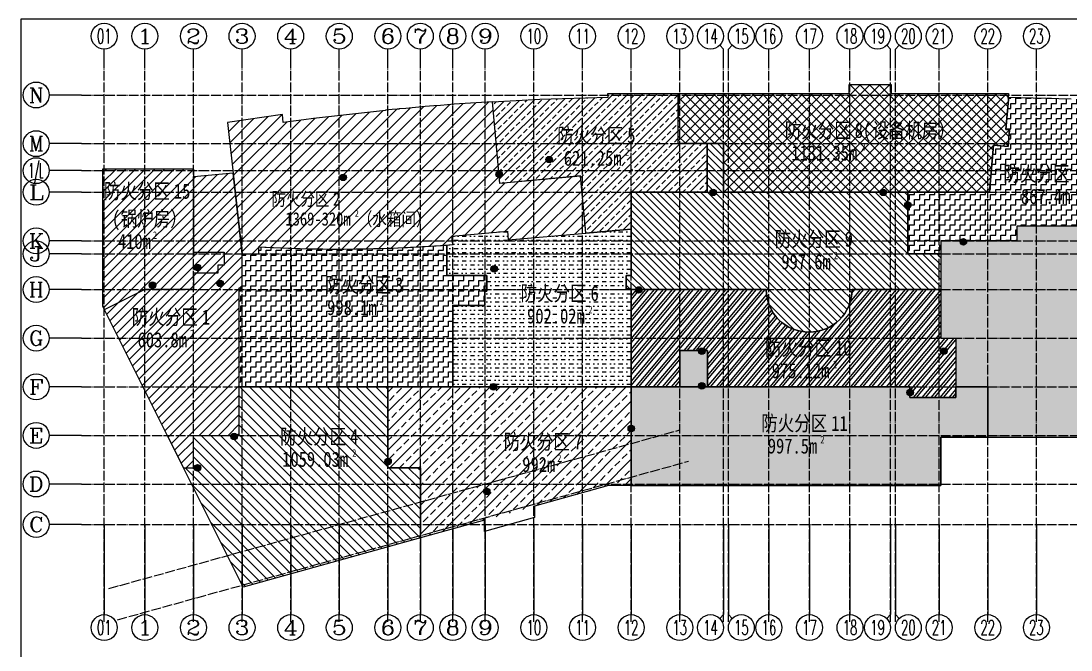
# Model space of a CAD drawing. Extents: x 246015 to 608740, y -108003 to 88400.
# Drawn here: x 458052 to 522819, y -76719 to -37910 of the extents above; entities that cross this region are included whole.
import ezdxf
from ezdxf.enums import TextEntityAlignment as Align

# ---------------------------------------------------------------- set-up
doc = ezdxf.new("R2010")
doc.units = 0
doc.header["$LTSCALE"] = 3000
doc.header["$MEASUREMENT"] = 0
doc.linetypes.add('DOTE', pattern=[2.42, 2, -0.2, 0.02, -0.2])
doc.layers.get('0').update_dxf_attribs({"linetype": 'CONTINUOUS'})
for name, color, linetype in [('AXIS', 3, 'CONTINUOUS'), ('AXIS_TEXT', 7, 'CONTINUOUS'), ('dote', 1, 'DOTE'), ('PUB_HATCH', 8, 'CONTINUOUS'), ('WALL', 9, 'CONTINUOUS'), ('出口位置', 31, 'CONTINUOUS'), ('防火分区', 31, 'CONTINUOUS')]:
    doc.layers.add(name, color=color, linetype=linetype)
doc.layers.add('红线', color=7, linetype='CONTINUOUS', true_color=0xe0150b)
doc.styles.add('-黑体', font='simhei.ttf', dxfattribs={"width": 0.8})
doc.styles.add('_TCH_AXIS', font='COMPLEX', dxfattribs={"bigfont": 'GBCBIG'})
doc.styles.add('COMPLEX', font='COMPLEX')
pattern_1 = [(0, (-299853.9, 36960.7), (937.5, 937.5), [937.5, -937.5]), (90, (-298916.4, 36960.7), (-937.5, 937.5), [937.5, -937.5])]

# ---------------------------------------------------------------- blocks, each defined once
blk = doc.blocks.new('_AXISO')
blk.add_circle((0, 0), 0.5)
at = {"layer": 'AXIS_TEXT', "style": 'COMPLEX', "width": 1.041667}
blk.add_attdef('A', text='', height=0.56, dxfattribs=at).set_placement((-0.25, -0.28), (0.25, -0.28), align=Align.FIT)
blk = doc.blocks.new('fanghuofenqu')
at = {"layer": '出口位置'}
h = blk.add_hatch(color=256, dxfattribs=at)
edge = h.paths.add_edge_path()
edge.add_ellipse((82343, 67537), major_axis=(-600, 0), ratio=1, start_angle=0, end_angle=360)
h = blk.add_hatch(color=256, dxfattribs=at)
edge = h.paths.add_edge_path()
edge.add_ellipse((44207, 64257), major_axis=(600, 0), ratio=1, start_angle=0, end_angle=360)
h = blk.add_hatch(color=256, dxfattribs=at)
edge = h.paths.add_edge_path()
edge.add_ellipse((73068, 64824), major_axis=(600, 1), ratio=1, start_angle=0, end_angle=360)
h = blk.add_hatch(color=256, dxfattribs=at)
edge = h.paths.add_edge_path()
edge.add_ellipse((112677, 61482), major_axis=(600, 1), ratio=1, start_angle=0, end_angle=360)
h = blk.add_hatch(color=256, dxfattribs=at)
edge = h.paths.add_edge_path()
edge.add_ellipse((144152, 61482), major_axis=(600, 0), ratio=1, start_angle=0, end_angle=360)
h = blk.add_hatch(color=256, dxfattribs=at)
edge = h.paths.add_edge_path()
edge.add_ellipse((148727, 59132), major_axis=(-600, 0), ratio=1, start_angle=0, end_angle=360)
h = blk.add_hatch(color=256, dxfattribs=at)
edge = h.paths.add_edge_path()
edge.add_ellipse((158982, 52311), major_axis=(600, 0), ratio=1, start_angle=0, end_angle=360)
h = blk.add_hatch(color=256, dxfattribs=at)
edge = h.paths.add_edge_path()
edge.add_ellipse((17282, 47556), major_axis=(-600, 0), ratio=1, start_angle=0, end_angle=360)
h = blk.add_hatch(color=256, dxfattribs=at)
edge = h.paths.add_edge_path()
edge.add_ellipse((72148, 47323), major_axis=(600, 0), ratio=1, start_angle=0, end_angle=360)
h = blk.add_hatch(color=256, dxfattribs=at)
edge = h.paths.add_edge_path()
edge.add_ellipse((8940, 44297), major_axis=(-600, 0), ratio=1, start_angle=0, end_angle=360)
h = blk.add_hatch(color=256, dxfattribs=at)
edge = h.paths.add_edge_path()
edge.add_ellipse((21466, 44637), major_axis=(-600, 0), ratio=1, start_angle=0, end_angle=360)
h = blk.add_hatch(color=256, dxfattribs=at)
edge = h.paths.add_edge_path()
edge.add_ellipse((98950, 43419), major_axis=(600, 0), ratio=1, start_angle=0, end_angle=360)
h = blk.add_hatch(color=256, dxfattribs=at)
edge = h.paths.add_edge_path()
edge.add_ellipse((110577, 32083), major_axis=(-600, 0), ratio=1, start_angle=0, end_angle=360)
h = blk.add_hatch(color=256, dxfattribs=at)
edge = h.paths.add_edge_path()
edge.add_ellipse((155377, 32083), major_axis=(-600, 0), ratio=1, start_angle=0, end_angle=360)
h = blk.add_hatch(color=256, dxfattribs=at)
edge = h.paths.add_edge_path()
edge.add_ellipse((72028, 25483), major_axis=(-600, 0), ratio=1, start_angle=0, end_angle=360)
h = blk.add_hatch(color=256, dxfattribs=at)
edge = h.paths.add_edge_path()
edge.add_ellipse((110577, 25683), major_axis=(600, 1), ratio=1, start_angle=0, end_angle=360)
h = blk.add_hatch(color=256, dxfattribs=at)
edge = h.paths.add_edge_path()
edge.add_ellipse((149127, 24433), major_axis=(-600, 0), ratio=1, start_angle=0, end_angle=360)
h = blk.add_hatch(color=256, dxfattribs=at)
edge = h.paths.add_edge_path()
edge.add_ellipse((97527, 17783), major_axis=(600, 1), ratio=1, start_angle=0, end_angle=360)
h = blk.add_hatch(color=256, dxfattribs=at)
edge = h.paths.add_edge_path()
edge.add_ellipse((24028, 16283), major_axis=(-600, 0), ratio=1, start_angle=0, end_angle=360)
h = blk.add_hatch(color=256, dxfattribs=at)
edge = h.paths.add_edge_path()
edge.add_ellipse((52528, 11683), major_axis=(600, 0), ratio=1, start_angle=0, end_angle=360)
h = blk.add_hatch(color=256, dxfattribs=at)
edge = h.paths.add_edge_path()
edge.add_ellipse((17278, 10483), major_axis=(600, 0), ratio=1, start_angle=0, end_angle=360)
h = blk.add_hatch(color=256, dxfattribs=at)
edge = h.paths.add_edge_path()
edge.add_ellipse((70778, 6133), major_axis=(-600, 0), ratio=1, start_angle=0, end_angle=360)
at = {"layer": '防火分区'}
h = blk.add_hatch(dxfattribs=at)
h.set_pattern_fill('ANSI33', color=40, scale=600, style=0)
h.set_pattern_definition([(45, (-299853.9, 36960.7), (-1347.038, 1347.038), []), (45, (-298506.8, 36960.7), (-1347.038, 1347.038), [952.5, -476.25])])
h.paths.add_polyline_path([(73188, 63148), (71866, 78262), (80595, 78704), (93275, 79091), (93213, 79799), (106200, 79799), (106150, 70499), (111600, 70499), (111600, 61499), (97500, 61499), (97500, 54684), (89146, 53949), (89019, 55448), (88156, 64457)])
h = blk.add_hatch(dxfattribs=at)
h.set_pattern_fill('ANSI37', color=85, scale=800, style=0)
h.set_pattern_definition([(45, (-299853.9, 36960.7), (-898.0256, 898.0256), []), (135, (-299853.9, 36960.7), (-898.0256, -898.0256), [])])
h.paths.add_polyline_path([(114600, 70499), (106200, 70499), (106200, 79799), (137850, 79799), (137850, 81449), (145650, 81449), (145650, 79799), (167335, 79799), (167276, 79095), (167339, 78694), (166851, 73113), (167548, 73052), (167278, 69963), (164588, 70199), (163827, 61499), (114599, 61499), (114600, 70499)])
h = blk.add_hatch(dxfattribs=at)
h.set_pattern_fill('ANSI31', color=111, scale=1000, style=0)
h.set_pattern_definition([(45, (-299853.9, 36960.7), (-1122.532, 1122.532), [])])
edge = h.paths.add_edge_path()
edge.add_line((33094, 74393), (32962, 75916))
edge.add_line((32962, 75916), (22799, 74412))
edge.add_line((22799, 74412), (25500, 50099))
edge.add_line((25500, 50099), (28600, 50099))
edge.add_line((28600, 50099), (28600, 51391))
edge.add_arc((43399, 325127), 274136, 266.90549, 274.4133)
edge.add_line((64494, 51804), (64354, 53398))
edge.add_line((64354, 53398), (74625, 54289))
edge.add_line((74625, 54289), (74755, 52695))
edge.add_line((74755, 52695), (89146, 53949))
edge.add_line((89146, 53949), (88156, 64564))
edge.add_line((88156, 64564), (73188, 63148))
edge.add_line((73188, 63148), (71866, 78262))
edge.add_line((71866, 78262), (64766, 77776))
edge.add_line((64766, 77776), (63534, 77689))
edge.add_line((63534, 77689), (62240, 77576))
edge.add_line((62240, 77576), (62240, 77582))
edge.add_line((62240, 77582), (60981, 77480))
edge.add_line((60981, 77480), (60981, 77473))
edge.add_line((60981, 77473), (59379, 77347))
edge.add_line((59379, 77347), (55824, 77024))
edge.add_line((55824, 77024), (55824, 77034))
edge.add_line((55824, 77034), (54566, 76915))
edge.add_line((54566, 76915), (54566, 76909))
edge.add_line((54566, 76909), (54510, 76904))
edge.add_line((54510, 76904), (54222, 76879))
edge.add_line((54222, 76879), (53273, 76796))
edge.add_line((53273, 76796), (52045, 76667))
edge.add_line((52045, 76667), (52045, 76661))
edge.add_line((52045, 76661), (38708, 75143))
edge.add_line((38708, 75143), (36919, 74903))
edge.add_line((36919, 74903), (33094, 74393))
h = blk.add_hatch(dxfattribs=at)
h.set_pattern_fill('纤维材料', color=2, scale=500, style=0)
h.set_pattern_definition(pattern_1)
h.paths.add_polyline_path([(148700, 61499), (163827, 61499), (164588, 70199), (167279, 69964), (167548, 73052), (166851, 73113), (167339, 78694), (167276, 79095), (174273, 78931), (176667, 78852), (178930, 78767), (181500, 78658), (183298, 78574), (184731, 78502), (187679, 78342), (189247, 78250), (190500, 78172), (192493, 78043), (195246, 77851), (196220, 77790), (194249, 55199), (168900, 55199), (168900, 52499), (154800, 52499), (154800, 50099), (148700, 50099)])
h = blk.add_hatch(dxfattribs=at)
h.set_pattern_fill('ANSI31', color=140, scale=600, angle=90, style=0)
h.set_pattern_definition([(135, (-390008.95, 211565.15), (-673.5192, -673.5192), [])])
edge = h.paths.add_edge_path()
edge.add_line((114599, 61499), (148700, 61499))
edge.add_line((148700, 61499), (148700, 51499))
edge.add_line((148700, 51499), (148700, 50096))
edge.add_line((148700, 50096), (148700, 50099))
edge.add_line((148700, 50099), (154800, 50099))
edge.add_line((154800, 50099), (154800, 43499))
edge.add_line((154800, 43499), (138398, 43499))
edge.add_arc((130449, 43548), 7949, 180.35373, 359.64627, ccw=False)
edge.add_line((122500, 43499), (97500, 43499))
edge.add_line((97500, 43499), (97500, 43600))
edge.add_line((97500, 43600), (96600, 43600))
edge.add_line((96600, 43600), (96600, 46099))
edge.add_line((96600, 46099), (97500, 46099))
edge.add_line((97500, 46099), (97500, 61499))
edge.add_line((97500, 61499), (97724, 61499))
edge.add_line((97724, 61499), (111600, 61499))
edge.add_line((111600, 61499), (111600, 70499))
edge.add_line((111600, 70499), (114600, 70499))
edge.add_line((114600, 70499), (114599, 61499))
h = blk.add_hatch(dxfattribs=at)
h.set_pattern_fill('ANSI31', color=220, scale=800, style=0)
h.set_pattern_definition([(45, (-299853.9, 36960.7), (-898.0256, 898.0256), [])])
h.paths.add_polyline_path([(16500, 16499), (22600, 16499), (25000, 16499), (25000, 25499), (25000, 43799), (25500, 43799), (25500, 46399), (25500, 50099), (23847, 65004), (16600, 64370), (16600, 65799), (-300, 65799), (-300, 40429), (11665, 16499), (14665, 10499), (16500, 10499)])
h = blk.add_hatch(dxfattribs=at)
h.set_pattern_fill('CROSS', color=213, scale=500, style=0)
h.set_pattern_definition([(0, (-299853.9, 36960.7), (793.75, 793.75), [396.875, -1190.625]), (90, (-299655.4, 36762.3), (-793.75, 793.75), [396.875, -1190.625])])
h.paths.add_polyline_path([(154800, 34499), (157600, 34499), (157600, 25499), (163500, 25499), (163500, 18872), (163500, 16199), (253800, 16199), (253800, 50399), (237944, 50399), (238797, 60143), (237001, 60300), (237165, 61741), (230104, 62359), (229628, 55199), (168900, 55199), (168900, 52499), (154800, 52499)])
h = blk.add_hatch(dxfattribs=at)
h.set_pattern_fill('MUDST', color=77, scale=400, style=0)
h.set_pattern_definition([(0, (-299853.9, 36960.7), (1524, 762), [762, -762, 0, -762, 0, -762])])
edge = h.paths.add_edge_path()
edge.add_line((97500, 46099), (96600, 46099))
edge.add_line((96600, 46099), (96600, 43600))
edge.add_line((96600, 43600), (97500, 43600))
edge.add_line((97500, 43600), (97500, 25499))
edge.add_line((97500, 25499), (64500, 25499))
edge.add_line((64500, 25499), (64496, 40549))
edge.add_line((64496, 40549), (70400, 40549))
edge.add_line((70400, 40549), (70400, 43199))
edge.add_line((70400, 43199), (70800, 43199))
edge.add_line((70800, 43199), (70800, 46099))
edge.add_line((70800, 46099), (63400, 46099))
edge.add_line((63400, 46099), (63419, 51728))
edge.add_line((63419, 51728), (64500, 51804))
edge.add_line((64500, 51804), (64354, 53398))
edge.add_line((64354, 53398), (74616, 54288))
edge.add_line((74616, 54288), (74755, 52692))
edge.add_line((74755, 52692), (89150, 53954))
edge.add_line((89150, 53954), (97500, 54684))
edge.add_line((97500, 54684), (97500, 46099))
h = blk.add_hatch(dxfattribs=at)
h.set_pattern_fill('纤维材料', color=191, scale=500, style=0)
h.set_pattern_definition(pattern_1)
h.paths.add_polyline_path([(63400, 51722), (63400, 46099), (70800, 46099), (70800, 45599), (70800, 43199), (70400, 43199), (70400, 40549), (64496, 40549), (64500, 25499), (25000, 25499), (25000, 43799), (25500, 43799), (25500, 50099), (28600, 50099), (28600, 51390), (34096, 51148), (34492, 51135), (38110, 51041), (40482, 51006), (43400, 50991), (43600, 50991), (47128, 51016), (52508, 51144), (56147, 51290), (58400, 51405)])
h = blk.add_hatch(dxfattribs=at)
h.set_pattern_fill('STEEL', color=50, scale=800, style=0)
h.set_pattern_definition([(50.00033, (-390009, 211565.1), (-972.881, 816.3347), []), (50.00033, (-390064.3, 212197.7), (-972.881, 816.3347), [])])
edge = h.paths.add_edge_path()
edge.add_line((106500, 25499), (97500, 25499))
edge.add_line((97500, 25499), (97500, 43499))
edge.add_line((97500, 43499), (122500, 43499))
edge.add_arc((130449, 43548), 7949, 180.35305, 359.64695)
edge.add_line((138398, 43499), (154800, 43500))
edge.add_line((154800, 43500), (154800, 34499))
edge.add_line((154800, 34499), (157600, 34499))
edge.add_line((157600, 34499), (157600, 23499))
edge.add_line((157600, 23499), (149100, 23499))
edge.add_line((149100, 23499), (149100, 25499))
edge.add_line((149100, 25499), (111650, 25499))
edge.add_line((111650, 25499), (111650, 32199))
edge.add_line((111650, 32199), (106500, 32199))
edge.add_line((106500, 32199), (106500, 25499))
h = blk.add_hatch(dxfattribs=at)
h.set_pattern_fill('橡胶', color=122, scale=200, style=0)
h.set_pattern_definition([(50.00033, (-389852.2, 211722.84), (-541.6778, 454.5164), []), (140.00033, (-388743.3, 211819.9), (-454.5164, -541.6778), [160, -547.1068])])
h.paths.add_polyline_path([(106500, 32199), (106499, 25499), (97500, 25499), (97500, 7199), (154800, 7199), (154800, 16199), (163500, 16199), (163500, 25499), (157600, 25499), (157600, 23499), (149100, 23499), (149100, 25499), (111650, 25499), (111650, 32199), (106500, 32199), (106500, 25499)])
h = blk.add_hatch(dxfattribs=at)
h.set_pattern_fill('ANSI31', color=84, scale=800, angle=90, style=0)
h.set_pattern_definition([(135, (-299853.9, 36960.7), (-898.0256, -898.0256), [])])
h.paths.add_polyline_path([(14665, 10499), (16500, 10499), (16500, 16499), (25000, 16499), (25000, 25499), (52500, 25499), (52500, 10499), (58500, 10499), (58500, -2476), (25707, -11585)])
h = blk.add_hatch(dxfattribs=at)
h.set_pattern_fill('ANSI33', color=32, scale=800, style=0)
h.set_pattern_definition([(45, (-299853.9, 36960.7), (-1796.051, 1796.051), []), (45, (-298057.8, 36960.7), (-1796.051, 1796.051), [1270, -635])])
edge = h.paths.add_edge_path()
edge.add_line((79500, 3357), (58500, -2476))
edge.add_line((58500, -2476), (58500, 10499))
edge.add_line((58500, 10499), (52500, 10499))
edge.add_line((52500, 10499), (52500, 25499))
edge.add_line((52500, 25499), (97500, 25499))
edge.add_line((97500, 25499), (97600, 16599))
edge.add_line((97600, 16599), (97600, 7199))
edge.add_line((97600, 7199), (93332, 7199))
edge.add_line((93332, 7199), (79650, 3399))
at = {"layer": 'AXIS'}
for p, q in [((0, 84999), (0, 87999)), ((7500, 84999), (7500, 87999)), ((16500, 84999), (16500, 87999)), ((25500, 84999), (25500, 87999)), ((34500, 84999), (34500, 87999)), ((43500, 84999), (43500, 87999)), ((52500, 84999), (52500, 87999)), ((58500, 84999), (58500, 87999)), ((64500, 84999), (64500, 87999)), ((70500, 84999), (70500, 87999)), ((79500, 84999), (79500, 87999)), ((88500, 84999), (88500, 87999)), ((97500, 84999), (97500, 87999)), ((106500, 84999), (106500, 87999)), ((113897, 88702), (114600, 87999)), ((114600, 84999), (114600, 87999)), ((116203, 88702), (115500, 87999)), ((115500, 84999), (115500, 87999)), ((123000, 84999), (123000, 87999)), ((130500, 84999), (130500, 87999)), ((138000, 84999), (138000, 87999)), ((144797, 88702), (145500, 87999)), ((145500, 84999), (145500, 87999)), ((147103, 88702), (146400, 87999)), ((146400, 84999), (146400, 87999)), ((154500, 84999), (154500, 87999)), ((163500, 84999), (163500, 87999)), ((172500, 84999), (172500, 87999)), ((-4186, 79499), (-10186, 79499)), ((-4186, 70499), (-10186, 70499)), ((-4186, 65499), (-10186, 65499)), ((-4186, 61499), (-10186, 61499)), ((-4186, 52499), (-10186, 52499)), ((-4186, 50099), (-10186, 50099)), ((-4186, 43499), (-10186, 43499)), ((-4186, 34499), (-10186, 34499)), ((-4186, 25499), (-10186, 25499)), ((-4186, 16499), (-10186, 16499)), ((-4186, 7499), (-10186, 7499)), ((0, 0), (0, -16685)), ((7500, 0), (7500, -16685)), ((16500, 0), (16500, -16685)), ((25500, 0), (25500, -16685)), ((34500, 0), (34500, -16685)), ((43500, 0), (43500, -16685)), ((52500, 0), (52500, -16685)), ((58500, 0), (58500, -16685)), ((64500, 0), (64500, -16685)), ((70500, 0), (70500, -16685)), ((79500, 0), (79500, -16685)), ((88500, 0), (88500, -16685)), ((97500, 0), (97500, -16685)), ((106500, 0), (106500, -16685)), ((114600, 0), (114600, -16685)), ((115500, 0), (115500, -16685)), ((123000, 0), (123000, -16685)), ((130500, 0), (130500, -16685)), ((138000, 0), (138000, -16685)), ((145500, 0), (145500, -16685)), ((146400, 0), (146400, -16685)), ((154500, 0), (154500, -16685)), ((163500, 0), (163500, -16685)), ((172500, 0), (172500, -16685)), ((-4186, -1), (-10186, -1)), ((113897, -17388), (114600, -16685)), ((116203, -17388), (115500, -16685)), ((144797, -17388), (145500, -16685)), ((147103, -17388), (146400, -16685))]:
    blk.add_line(p, q, dxfattribs=at)
at = {"layer": 'dote', "ltscale": 0.3}
for p, q in [((0, -17985, 0), (0, 84999, 0)), ((7500, -17985, 0), (7500, 84999, 0)), ((16500, -17985, 0), (16500, 84999, 0)), ((25500, -17985, 0), (25500, 84999, 0)), ((34500, -17985, 0), (34500, 84999, 0)), ((43500, -17985, 0), (43500, 84999, 0)), ((52499, -17985, 0), (52499, 84999, 0)), ((58499, -17985, 0), (58499, 84999, 0)), ((64499, -17985, 0), (64499, 84999, 0)), ((70499, -17985, 0), (70499, 84999, 0)), ((79499, -17985, 0), (79499, 84999, 0)), ((88499, -17985, 0), (88499, 84999, 0)), ((97499, -17985, 0), (97499, 84999, 0)), ((106499, -17985, 0), (106499, 84999, 0)), ((114599, -17985, 0), (114599, 84999, 0)), ((115499, -17985, 0), (115499, 84999, 0)), ((122999, -17985, 0), (122999, 84999, 0)), ((130499, -17985, 0), (130499, 84999, 0)), ((137999, -17985, 0), (137999, 84999, 0)), ((145499, -17985, 0), (145499, 84999, 0)), ((146399, -17985, 0), (146399, 84999, 0)), ((154498, -17985, 0), (154498, 84999, 0)), ((163498, -17985, 0), (163498, 84999, 0)), ((172498, -17985, 0), (172498, 84999, 0)), ((-4186, 79499, 0), (254497, 79499, 0)), ((-4186, 70499, 0), (254497, 70499, 0)), ((-4186, 65499, 0), (254497, 65499, 0)), ((-4186, 61499, 0), (254497, 61499, 0)), ((-4186, 52499, 0), (254497, 52499, 0)), ((-4186, 50099, 0), (254497, 50099, 0)), ((-4186, 43500, 0), (254497, 43500, 0)), ((-4186, 34500, 0), (254497, 34500, 0)), ((-4186, 25500, 0), (254497, 25500, 0)), ((835, -11851, 0), (106499, 17500, 0)), ((-4186, 16500, 0), (254497, 16500, 0)), ((2441, -17632, 0), (108105, 11719, 0)), ((-4186, 7500, 0), (254497, 7500, 0)), ((-4186, 0, 0), (254497, 0, 0))]:
    blk.add_line(p, q, dxfattribs=at)
at = {"layer": 'PUB_HATCH', "elevation": 0}
blk.add_lwpolyline([(111600, 61499), (111600, 70499), (114600, 70499), (114599, 61499)], dxfattribs=at)
at = {"layer": 'WALL', "elevation": 0}
blk.add_lwpolyline([(16500, 65799), (16500, 50399), (22200, 50399), (22200, 47999), (21000, 47999), (21000, 46499), (16500, 46499), (16500, 43499), (7500, 43499), (0, 39749)], dxfattribs=at)
blk.add_lwpolyline([(106500, 25499), (97500, 25499), (97500, 43499), (122500, 43499, 0.993857), (138398, 43499), (154800, 43500), (154800, 34499), (157600, 34499), (157600, 23499), (149100, 23499), (149100, 25499), (111650, 25499), (111650, 32199), (106500, 32199), (106500, 25499)], format="xyb", dxfattribs=at)
blk.add_lwpolyline([(106500, 32199), (106499, 25499), (97500, 25499), (97500, 7199), (154800, 7199), (154800, 16199), (163500, 16199), (163500, 25499), (157600, 25499), (157600, 23499), (149100, 23499), (149100, 25499), (111650, 25499), (111650, 32199), (106500, 32199), (106500, 25499)], close=True, dxfattribs=at)
at = {"layer": '出口位置'}
for centre, major_axis, start_param, end_param in [((82343, 67537, 0), (-600, 0), 3.1420511, 9.4252364), ((44207, 64257, 0), (600, 0), -0.0002152, 6.2829701), ((73068, 64824, 0), (600, 1), -0.0019679, 6.2812174), ((112677, 61482, 0), (600, 1), -0.0019679, 6.2812174), ((144152, 61482, 0), (600, 0), -0.0002152, 6.2829701), ((148727, 59132, 0), (-600, 0), 3.1420511, 9.4252364), ((158982, 52311, 0), (600, 0), -0.0002152, 6.2829701), ((17282, 47556, 0), (-600, 0), 3.1420511, 9.4252364), ((72148, 47323, 0), (600, 0), -0.0002152, 6.2829701), ((8940, 44297, 0), (-600, 0), 3.1420511, 9.4252364), ((21466, 44637, 0), (-600, 0), 3.1420511, 9.4252364), ((98950, 43419, 0), (600, 0), -0.0002152, 6.2829701), ((110577, 32083, 0), (-600, 0), 3.1420511, 9.4252364), ((155377, 32083, 0), (-600, 0), 3.1420511, 9.4252364), ((72028, 25483, 0), (-600, 0), 3.1420511, 9.4252364), ((110577, 25683, 0), (600, 1), -0.001294, 6.2818913), ((149127, 24433, 0), (-600, 0), 3.1420511, 9.4252364), ((97527, 17783, 0), (600, 1), -0.001294, 6.2818913), ((24028, 16283, 0), (-600, 0), 3.1420511, 9.4252364), ((52528, 11683, 0), (600, 0), -0.0002152, 6.2829701), ((17278, 10483, 0), (600, 0), -0.0002152, 6.2829701), ((70778, 6133, 0), (-600, 0), 3.1420511, 9.4252364)]:
    blk.add_ellipse(centre, major_axis=major_axis, ratio=1, start_param=start_param, end_param=end_param, dxfattribs=at)
at = {"layer": '防火分区', "elevation": 0}
blk.add_lwpolyline([(73188, 63148), (71866, 78262), (80595, 78704), (93275, 79091), (93213, 79799), (106200, 79799), (106150, 70499), (111600, 70499), (111600, 61499), (97500, 61499), (97500, 54684), (89146, 53949), (89019, 55448), (89019, 55448), (88156, 64457)], close=True, dxfattribs=at)
for points in [[(114600, 70499), (114600, 70499), (106200, 70499), (106200, 79799), (137850, 79799), (137850, 81449), (145650, 81449), (145650, 79799), (167335, 79799), (167276, 79095), (167339, 78694), (166851, 73113), (167548, 73052), (167278, 69963), (164588, 70199), (163827, 61499), (114599, 61499), (114600, 70499), (114600, 70499)], [(194249, 55199), (168900, 55199), (168900, 52499), (154800, 52499), (154800, 50099), (148700, 50099), (148700, 61499), (163827, 61499), (164588, 70199), (167279, 69964), (167548, 73052), (166851, 73113), (167339, 78694), (167276, 79095), (174273, 78931), (176667, 78852), (178930, 78767)], [(16500, 16499), (22600, 16499), (22600, 16499), (25000, 16499), (25000, 25499), (25000, 43799), (25500, 43799), (25500, 46399), (25500, 50099), (23847, 65004), (16600, 64370), (16600, 65799), (-300, 65799), (-300, 40429), (11665, 16499), (11665, 16499), (14665, 10499), (16500, 10499), (16500, 16499)], [(154800, 34499), (157600, 34499), (157600, 25499), (157600, 25499), (157600, 25499), (157600, 25499), (163500, 25499), (163500, 18872), (163500, 16199), (253800, 16199), (253800, 50399), (237944, 50399), (238797, 60143), (237001, 60300), (237165, 61741), (230104, 62359), (229628, 55199), (168900, 55199), (168900, 52499), (154800, 52499), (154800, 34499)], [(97500, 46099), (97500, 61499), (97725, 61499), (111600, 61499)], [(97500, 46099), (96600, 46099), (96600, 43600), (97500, 43600), (97500, 25499), (64500, 25499), (64496, 40549), (70400, 40549), (70400, 43199), (70800, 43199), (70800, 46099), (63400, 46099), (63419, 51728), (64500, 51804), (64354, 53398), (74616, 54288), (74755, 52692), (89150, 53954), (89150, 53954), (89150, 53954), (89150, 53954), (97500, 54684), (97500, 46099)], [(63400, 51722), (63400, 46099), (70800, 46099), (70800, 45599), (70800, 43199), (70400, 43199), (70400, 40549), (64496, 40549), (64500, 25499), (25000, 25499), (25000, 43799), (25500, 43799), (25500, 50099), (28600, 50099), (28600, 51390), (34096, 51148), (34492, 51135), (38110, 51041), (40482, 51006), (43400, 50991), (43600, 50991), (47128, 51016), (52508, 51144), (56147, 51290), (58400, 51405), (63400, 51722), (63400, 51722)], [(106500, 25499), (106500, 32199), (111650, 32199), (111650, 25499)], [(14665, 10499), (16500, 10499), (16500, 16499), (25000, 16499), (25000, 25499), (52500, 25499), (52500, 10499), (58500, 10499), (58500, -2476), (58500, -2476), (58500, -2476), (25707, -11585), (14665, 10499)], [(70350, 815), (58500, -2476), (58500, 10499), (52500, 10499), (52500, 25499), (97500, 25499), (97500, 16599), (97500, 16599), (97500, 7199), (93332, 7199), (79650, 3399), (79650, 1271), (70350, -1312), (70350, 815)], [(157600, 25499), (163500, 25499), (163500, 16199), (154800, 16199), (154800, 7199), (97500, 7199), (97500, 16399), (97500, 16399), (97500, 25499), (97500, 25499), (149100, 25499), (149100, 23499), (157600, 23499), (157600, 25499)]]:
    blk.add_lwpolyline(points, dxfattribs=at)
for points in [[(33094, 74393), (32962, 75916), (22799, 74412), (25500, 50099), (28600, 50099), (28600, 51391, 0.0327707), (64494, 51804), (64354, 53398), (74625, 54289), (74755, 52695), (89146, 53949), (88156, 64564), (73188, 63148), (71866, 78262), (64766, 77776), (63534, 77689), (62240, 77576), (62240, 77582), (60981, 77480), (60981, 77473), (59379, 77347), (55824, 77024), (55824, 77034), (54566, 76915), (54566, 76909), (54510, 76904), (54222, 76879), (53273, 76796), (52045, 76667), (52045, 76661), (38708, 75143), (36919, 74903), (33094, 74393)], [(114599, 61499), (148700, 61499), (148700, 51499), (148700, 50096), (148700, 50099), (154800, 50099), (154800, 43499), (138398, 43499, -0.9938452), (122500, 43499), (97500, 43499), (97500, 43600), (96600, 43600), (96600, 46099), (97500, 46099), (97500, 61499), (97724, 61499), (111600, 61499), (111600, 70499), (114600, 70499), (114599, 61499)], [(154800, 34499), (157600, 34499), (157600, 23499), (149100, 23499), (149100, 25499), (97500, 25499), (97500, 43499), (122500, 43499, 0.9938506), (138398, 43499), (154800, 43499), (154800, 34499)]]:
    blk.add_lwpolyline(points, format="xyb", dxfattribs=at)
at = {"layer": 'AXIS'}
ref = blk.add_blockref('_AXISO', (0, 90399), dxfattribs=dict(at, xscale=4800, yscale=4800, zscale=4800))
ref.add_attrib('A', '01', dxfattribs={"layer": 'AXIS_TEXT', "height": 2715.3, "style": '_TCH_AXIS', "width": 0.724138}).set_placement((-1358, 89042), (1358, 89042), align=Align.FIT)
ref = blk.add_blockref('_AXISO', (7500, 90399), dxfattribs=dict(at, xscale=4800, yscale=4800, zscale=4800))
ref.add_attrib('A', '1', dxfattribs={"layer": 'AXIS_TEXT', "height": 2715, "style": '_TCH_AXIS', "width": 2.333333}).set_placement((6142, 89042), (8858, 89042), align=Align.FIT)
ref = blk.add_blockref('_AXISO', (16500, 90399), dxfattribs=dict(at, xscale=4800, yscale=4800, zscale=4800))
ref.add_attrib('A', '2', dxfattribs={"layer": 'AXIS_TEXT', "height": 2715, "style": '_TCH_AXIS', "width": 1.5}).set_placement((15142, 89042), (17858, 89042), align=Align.FIT)
ref = blk.add_blockref('_AXISO', (25500, 90399), dxfattribs=dict(at, xscale=4800, yscale=4800, zscale=4800))
ref.add_attrib('A', '3', dxfattribs={"layer": 'AXIS_TEXT', "height": 2715, "style": '_TCH_AXIS', "width": 1.5}).set_placement((24142, 89042), (26858, 89042), align=Align.FIT)
ref = blk.add_blockref('_AXISO', (34500, 90399), dxfattribs=dict(at, xscale=4800, yscale=4800, zscale=4800))
ref.add_attrib('A', '4', dxfattribs={"layer": 'AXIS_TEXT', "height": 2715, "style": '_TCH_AXIS', "width": 1.3125}).set_placement((33142, 89042), (35858, 89042), align=Align.FIT)
ref = blk.add_blockref('_AXISO', (43500, 90399), dxfattribs=dict(at, xscale=4800, yscale=4800, zscale=4800))
ref.add_attrib('A', '5', dxfattribs={"layer": 'AXIS_TEXT', "height": 2715, "style": '_TCH_AXIS', "width": 1.5}).set_placement((42142, 89042), (44858, 89042), align=Align.FIT)
ref = blk.add_blockref('_AXISO', (52500, 90399), dxfattribs=dict(at, xscale=4800, yscale=4800, zscale=4800))
ref.add_attrib('A', '6', dxfattribs={"layer": 'AXIS_TEXT', "height": 2715, "style": '_TCH_AXIS', "width": 1.5}).set_placement((51142, 89042), (53858, 89042), align=Align.FIT)
ref = blk.add_blockref('_AXISO', (58500, 90399), dxfattribs=dict(at, xscale=4800, yscale=4800, zscale=4800))
ref.add_attrib('A', '7', dxfattribs={"layer": 'AXIS_TEXT', "height": 2715, "style": '_TCH_AXIS', "width": 1.5}).set_placement((57142, 89042), (59858, 89042), align=Align.FIT)
ref = blk.add_blockref('_AXISO', (64500, 90399), dxfattribs=dict(at, xscale=4800, yscale=4800, zscale=4800))
ref.add_attrib('A', '8', dxfattribs={"layer": 'AXIS_TEXT', "height": 2715, "style": '_TCH_AXIS', "width": 1.5}).set_placement((63142, 89042), (65858, 89042), align=Align.FIT)
ref = blk.add_blockref('_AXISO', (70500, 90399), dxfattribs=dict(at, xscale=4800, yscale=4800, zscale=4800))
ref.add_attrib('A', '9', dxfattribs={"layer": 'AXIS_TEXT', "height": 2715, "style": '_TCH_AXIS', "width": 1.5}).set_placement((69142, 89042), (71858, 89042), align=Align.FIT)
ref = blk.add_blockref('_AXISO', (79500, 90399), dxfattribs=dict(at, xscale=4800, yscale=4800, zscale=4800))
ref.add_attrib('A', '10', dxfattribs={"layer": 'AXIS_TEXT', "height": 2715.3, "style": '_TCH_AXIS', "width": 0.724138}).set_placement((78142, 89042), (80858, 89042), align=Align.FIT)
ref = blk.add_blockref('_AXISO', (88500, 90399), dxfattribs=dict(at, xscale=4800, yscale=4800, zscale=4800))
ref.add_attrib('A', '11', dxfattribs={"layer": 'AXIS_TEXT', "height": 2715.3, "style": '_TCH_AXIS', "width": 0.875}).set_placement((87142, 89042), (89858, 89042), align=Align.FIT)
ref = blk.add_blockref('_AXISO', (97500, 90399), dxfattribs=dict(at, xscale=4800, yscale=4800, zscale=4800))
ref.add_attrib('A', '12', dxfattribs={"layer": 'AXIS_TEXT', "height": 2715.3, "style": '_TCH_AXIS', "width": 0.724138}).set_placement((96142, 89042), (98858, 89042), align=Align.FIT)
ref = blk.add_blockref('_AXISO', (106500, 90399), dxfattribs=dict(at, xscale=4800, yscale=4800, zscale=4800))
ref.add_attrib('A', '13', dxfattribs={"layer": 'AXIS_TEXT', "height": 2715.3, "style": '_TCH_AXIS', "width": 0.724138}).set_placement((105142, 89042), (107858, 89042), align=Align.FIT)
ref = blk.add_blockref('_AXISO', (112200, 90399), dxfattribs=dict(at, xscale=4800, yscale=4800, zscale=4800))
ref.add_attrib('A', '14', dxfattribs={"layer": 'AXIS_TEXT', "height": 2715.3, "style": '_TCH_AXIS', "width": 0.677419}).set_placement((110842, 89042), (113558, 89042), align=Align.FIT)
ref = blk.add_blockref('_AXISO', (117900, 90399), dxfattribs=dict(at, xscale=4800, yscale=4800, zscale=4800))
ref.add_attrib('A', '15', dxfattribs={"layer": 'AXIS_TEXT', "height": 2715.3, "style": '_TCH_AXIS', "width": 0.724138}).set_placement((116542, 89042), (119258, 89042), align=Align.FIT)
ref = blk.add_blockref('_AXISO', (123000, 90399), dxfattribs=dict(at, xscale=4800, yscale=4800, zscale=4800))
ref.add_attrib('A', '16', dxfattribs={"layer": 'AXIS_TEXT', "height": 2715.3, "style": '_TCH_AXIS', "width": 0.724138}).set_placement((121642, 89042), (124358, 89042), align=Align.FIT)
ref = blk.add_blockref('_AXISO', (130500, 90399), dxfattribs=dict(at, xscale=4800, yscale=4800, zscale=4800))
ref.add_attrib('A', '17', dxfattribs={"layer": 'AXIS_TEXT', "height": 2715.3, "style": '_TCH_AXIS', "width": 0.724138}).set_placement((129142, 89042), (131858, 89042), align=Align.FIT)
ref = blk.add_blockref('_AXISO', (138000, 90399), dxfattribs=dict(at, xscale=4800, yscale=4800, zscale=4800))
ref.add_attrib('A', '18', dxfattribs={"layer": 'AXIS_TEXT', "height": 2715.3, "style": '_TCH_AXIS', "width": 0.724138}).set_placement((136642, 89042), (139358, 89042), align=Align.FIT)
ref = blk.add_blockref('_AXISO', (143100, 90399), dxfattribs=dict(at, xscale=4800, yscale=4800, zscale=4800))
ref.add_attrib('A', '19', dxfattribs={"layer": 'AXIS_TEXT', "height": 2715.3, "style": '_TCH_AXIS', "width": 0.724138}).set_placement((141742, 89042), (144458, 89042), align=Align.FIT)
ref = blk.add_blockref('_AXISO', (148800, 90399), dxfattribs=dict(at, xscale=4800, yscale=4800, zscale=4800))
ref.add_attrib('A', '20', dxfattribs={"layer": 'AXIS_TEXT', "height": 2715.3, "style": '_TCH_AXIS', "width": 0.617647}).set_placement((147442, 89042), (150158, 89042), align=Align.FIT)
ref = blk.add_blockref('_AXISO', (154500, 90399), dxfattribs=dict(at, xscale=4800, yscale=4800, zscale=4800))
ref.add_attrib('A', '21', dxfattribs={"layer": 'AXIS_TEXT', "height": 2715.3, "style": '_TCH_AXIS', "width": 0.724138}).set_placement((153142, 89042), (155858, 89042), align=Align.FIT)
ref = blk.add_blockref('_AXISO', (163500, 90399), dxfattribs=dict(at, xscale=4800, yscale=4800, zscale=4800))
ref.add_attrib('A', '22', dxfattribs={"layer": 'AXIS_TEXT', "height": 2715.3, "style": '_TCH_AXIS', "width": 0.617647}).set_placement((162142, 89042), (164858, 89042), align=Align.FIT)
ref = blk.add_blockref('_AXISO', (172500, 90399), dxfattribs=dict(at, xscale=4800, yscale=4800, zscale=4800))
ref.add_attrib('A', '23', dxfattribs={"layer": 'AXIS_TEXT', "height": 2715.3, "style": '_TCH_AXIS', "width": 0.617647}).set_placement((171142, 89042), (173858, 89042), align=Align.FIT)
ref = blk.add_blockref('_AXISO', (-12586, 79499), dxfattribs=dict(at, xscale=4800, yscale=4800, zscale=4800))
ref.add_attrib('A', 'N', dxfattribs={"layer": 'AXIS_TEXT', "height": 2715, "style": '_TCH_AXIS', "width": 1.105263}).set_placement((-13944, 78142), (-11228, 78142), align=Align.FIT)
ref = blk.add_blockref('_AXISO', (-12586, 70499), dxfattribs=dict(at, xscale=4800, yscale=4800, zscale=4800))
ref.add_attrib('A', 'M', dxfattribs={"layer": 'AXIS_TEXT', "height": 2715, "style": '_TCH_AXIS'}).set_placement((-13944, 69142), (-11228, 69142), align=Align.FIT)
ref = blk.add_blockref('_AXISO', (-12586, 65499), dxfattribs=dict(at, xscale=4800, yscale=4800, zscale=4800))
ref.add_attrib('A', '1/L', dxfattribs={"layer": 'AXIS_TEXT', "height": 2715.3, "style": '_TCH_AXIS', "width": 0.403846}).set_placement((-13944, 64142), (-11228, 64142), align=Align.FIT)
ref = blk.add_blockref('_AXISO', (-12586, 61499), dxfattribs=dict(at, xscale=4800, yscale=4800, zscale=4800))
ref.add_attrib('A', 'L', dxfattribs={"layer": 'AXIS_TEXT', "height": 2715, "style": '_TCH_AXIS', "width": 1.4}).set_placement((-13944, 60142), (-11228, 60142), align=Align.FIT)
ref = blk.add_blockref('_AXISO', (-12586, 52499), dxfattribs=dict(at, xscale=4800, yscale=4800, zscale=4800))
ref.add_attrib('A', 'K', dxfattribs={"layer": 'AXIS_TEXT', "height": 2715, "style": '_TCH_AXIS', "width": 1.105263}).set_placement((-13944, 51142), (-11228, 51142), align=Align.FIT)
ref = blk.add_blockref('_AXISO', (-12586, 50099), dxfattribs=dict(at, xscale=4800, yscale=4800, zscale=4800))
ref.add_attrib('A', 'J', dxfattribs={"layer": 'AXIS_TEXT', "height": 2715, "style": '_TCH_AXIS', "width": 1.909091}).set_placement((-13944, 48742), (-11228, 48742), align=Align.FIT)
ref = blk.add_blockref('_AXISO', (-12586, 43499), dxfattribs=dict(at, xscale=4800, yscale=4800, zscale=4800))
ref.add_attrib('A', 'H', dxfattribs={"layer": 'AXIS_TEXT', "height": 2715, "style": '_TCH_AXIS', "width": 1.05}).set_placement((-13944, 42142), (-11228, 42142), align=Align.FIT)
ref = blk.add_blockref('_AXISO', (-12586, 34499), dxfattribs=dict(at, xscale=4800, yscale=4800, zscale=4800))
ref.add_attrib('A', 'G', dxfattribs={"layer": 'AXIS_TEXT', "height": 2715, "style": '_TCH_AXIS', "width": 1.166667}).set_placement((-13944, 33142), (-11228, 33142), align=Align.FIT)
ref = blk.add_blockref('_AXISO', (-12586, 25499), dxfattribs=dict(at, xscale=4800, yscale=4800, zscale=4800))
ref.add_attrib('A', 'F', dxfattribs={"layer": 'AXIS_TEXT', "height": 2715, "style": '_TCH_AXIS', "width": 1.3125}).set_placement((-13944, 24142), (-11228, 24142), align=Align.FIT)
ref = blk.add_blockref('_AXISO', (-12586, 16499), dxfattribs=dict(at, xscale=4800, yscale=4800, zscale=4800))
ref.add_attrib('A', 'E', dxfattribs={"layer": 'AXIS_TEXT', "height": 2715, "style": '_TCH_AXIS', "width": 1.3125}).set_placement((-13944, 15142), (-11228, 15142), align=Align.FIT)
ref = blk.add_blockref('_AXISO', (-12586, 7499), dxfattribs=dict(at, xscale=4800, yscale=4800, zscale=4800))
ref.add_attrib('A', 'D', dxfattribs={"layer": 'AXIS_TEXT', "height": 2715, "style": '_TCH_AXIS', "width": 1.235294}).set_placement((-13944, 6142), (-11228, 6142), align=Align.FIT)
ref = blk.add_blockref('_AXISO', (-12586, -1), dxfattribs=dict(at, xscale=4800, yscale=4800, zscale=4800))
ref.add_attrib('A', 'C', dxfattribs={"layer": 'AXIS_TEXT', "height": 2715, "style": '_TCH_AXIS', "width": 1.4}).set_placement((-13944, -1358), (-11228, -1358), align=Align.FIT)
ref = blk.add_blockref('_AXISO', (0, -19085), dxfattribs=dict(at, xscale=4800, yscale=4800, zscale=4800))
ref.add_attrib('A', '01', dxfattribs={"layer": 'AXIS_TEXT', "height": 2715.3, "style": '_TCH_AXIS', "width": 0.724138}).set_placement((-1358, -20443), (1358, -20443), align=Align.FIT)
ref = blk.add_blockref('_AXISO', (7500, -19085), dxfattribs=dict(at, xscale=4800, yscale=4800, zscale=4800))
ref.add_attrib('A', '1', dxfattribs={"layer": 'AXIS_TEXT', "height": 2715, "style": '_TCH_AXIS', "width": 2.333333}).set_placement((6142, -20443), (8858, -20443), align=Align.FIT)
ref = blk.add_blockref('_AXISO', (16500, -19085), dxfattribs=dict(at, xscale=4800, yscale=4800, zscale=4800))
ref.add_attrib('A', '2', dxfattribs={"layer": 'AXIS_TEXT', "height": 2715, "style": '_TCH_AXIS', "width": 1.5}).set_placement((15142, -20443), (17858, -20443), align=Align.FIT)
ref = blk.add_blockref('_AXISO', (25500, -19085), dxfattribs=dict(at, xscale=4800, yscale=4800, zscale=4800))
ref.add_attrib('A', '3', dxfattribs={"layer": 'AXIS_TEXT', "height": 2715, "style": '_TCH_AXIS', "width": 1.5}).set_placement((24142, -20443), (26858, -20443), align=Align.FIT)
ref = blk.add_blockref('_AXISO', (34500, -19085), dxfattribs=dict(at, xscale=4800, yscale=4800, zscale=4800))
ref.add_attrib('A', '4', dxfattribs={"layer": 'AXIS_TEXT', "height": 2715, "style": '_TCH_AXIS', "width": 1.3125}).set_placement((33142, -20443), (35858, -20443), align=Align.FIT)
ref = blk.add_blockref('_AXISO', (43500, -19085), dxfattribs=dict(at, xscale=4800, yscale=4800, zscale=4800))
ref.add_attrib('A', '5', dxfattribs={"layer": 'AXIS_TEXT', "height": 2715, "style": '_TCH_AXIS', "width": 1.5}).set_placement((42142, -20443), (44858, -20443), align=Align.FIT)
ref = blk.add_blockref('_AXISO', (52500, -19085), dxfattribs=dict(at, xscale=4800, yscale=4800, zscale=4800))
ref.add_attrib('A', '6', dxfattribs={"layer": 'AXIS_TEXT', "height": 2715, "style": '_TCH_AXIS', "width": 1.5}).set_placement((51142, -20443), (53858, -20443), align=Align.FIT)
ref = blk.add_blockref('_AXISO', (58500, -19085), dxfattribs=dict(at, xscale=4800, yscale=4800, zscale=4800))
ref.add_attrib('A', '7', dxfattribs={"layer": 'AXIS_TEXT', "height": 2715, "style": '_TCH_AXIS', "width": 1.5}).set_placement((57142, -20443), (59858, -20443), align=Align.FIT)
ref = blk.add_blockref('_AXISO', (64500, -19085), dxfattribs=dict(at, xscale=4800, yscale=4800, zscale=4800))
ref.add_attrib('A', '8', dxfattribs={"layer": 'AXIS_TEXT', "height": 2715, "style": '_TCH_AXIS', "width": 1.5}).set_placement((63142, -20443), (65858, -20443), align=Align.FIT)
ref = blk.add_blockref('_AXISO', (70500, -19085), dxfattribs=dict(at, xscale=4800, yscale=4800, zscale=4800))
ref.add_attrib('A', '9', dxfattribs={"layer": 'AXIS_TEXT', "height": 2715, "style": '_TCH_AXIS', "width": 1.5}).set_placement((69142, -20443), (71858, -20443), align=Align.FIT)
ref = blk.add_blockref('_AXISO', (79500, -19085), dxfattribs=dict(at, xscale=4800, yscale=4800, zscale=4800))
ref.add_attrib('A', '10', dxfattribs={"layer": 'AXIS_TEXT', "height": 2715.3, "style": '_TCH_AXIS', "width": 0.724138}).set_placement((78142, -20443), (80858, -20443), align=Align.FIT)
ref = blk.add_blockref('_AXISO', (88500, -19085), dxfattribs=dict(at, xscale=4800, yscale=4800, zscale=4800))
ref.add_attrib('A', '11', dxfattribs={"layer": 'AXIS_TEXT', "height": 2715.3, "style": '_TCH_AXIS', "width": 0.875}).set_placement((87142, -20443), (89858, -20443), align=Align.FIT)
ref = blk.add_blockref('_AXISO', (97500, -19085), dxfattribs=dict(at, xscale=4800, yscale=4800, zscale=4800))
ref.add_attrib('A', '12', dxfattribs={"layer": 'AXIS_TEXT', "height": 2715.3, "style": '_TCH_AXIS', "width": 0.724138}).set_placement((96142, -20443), (98858, -20443), align=Align.FIT)
ref = blk.add_blockref('_AXISO', (106500, -19085), dxfattribs=dict(at, xscale=4800, yscale=4800, zscale=4800))
ref.add_attrib('A', '13', dxfattribs={"layer": 'AXIS_TEXT', "height": 2715.3, "style": '_TCH_AXIS', "width": 0.724138}).set_placement((105142, -20443), (107858, -20443), align=Align.FIT)
ref = blk.add_blockref('_AXISO', (112200, -19085), dxfattribs=dict(at, xscale=4800, yscale=4800, zscale=4800))
ref.add_attrib('A', '14', dxfattribs={"layer": 'AXIS_TEXT', "height": 2715.3, "style": '_TCH_AXIS', "width": 0.677419}).set_placement((110842, -20443), (113558, -20443), align=Align.FIT)
ref = blk.add_blockref('_AXISO', (117900, -19085), dxfattribs=dict(at, xscale=4800, yscale=4800, zscale=4800))
ref.add_attrib('A', '15', dxfattribs={"layer": 'AXIS_TEXT', "height": 2715.3, "style": '_TCH_AXIS', "width": 0.724138}).set_placement((116542, -20443), (119258, -20443), align=Align.FIT)
ref = blk.add_blockref('_AXISO', (123000, -19085), dxfattribs=dict(at, xscale=4800, yscale=4800, zscale=4800))
ref.add_attrib('A', '16', dxfattribs={"layer": 'AXIS_TEXT', "height": 2715.3, "style": '_TCH_AXIS', "width": 0.724138}).set_placement((121642, -20443), (124358, -20443), align=Align.FIT)
ref = blk.add_blockref('_AXISO', (130500, -19085), dxfattribs=dict(at, xscale=4800, yscale=4800, zscale=4800))
ref.add_attrib('A', '17', dxfattribs={"layer": 'AXIS_TEXT', "height": 2715.3, "style": '_TCH_AXIS', "width": 0.724138}).set_placement((129142, -20443), (131858, -20443), align=Align.FIT)
ref = blk.add_blockref('_AXISO', (138000, -19085), dxfattribs=dict(at, xscale=4800, yscale=4800, zscale=4800))
ref.add_attrib('A', '18', dxfattribs={"layer": 'AXIS_TEXT', "height": 2715.3, "style": '_TCH_AXIS', "width": 0.724138}).set_placement((136642, -20443), (139358, -20443), align=Align.FIT)
ref = blk.add_blockref('_AXISO', (143100, -19085), dxfattribs=dict(at, xscale=4800, yscale=4800, zscale=4800))
ref.add_attrib('A', '19', dxfattribs={"layer": 'AXIS_TEXT', "height": 2715.3, "style": '_TCH_AXIS', "width": 0.724138}).set_placement((141742, -20443), (144458, -20443), align=Align.FIT)
ref = blk.add_blockref('_AXISO', (148800, -19085), dxfattribs=dict(at, xscale=4800, yscale=4800, zscale=4800))
ref.add_attrib('A', '20', dxfattribs={"layer": 'AXIS_TEXT', "height": 2715.3, "style": '_TCH_AXIS', "width": 0.617647}).set_placement((147442, -20443), (150158, -20443), align=Align.FIT)
ref = blk.add_blockref('_AXISO', (154500, -19085), dxfattribs=dict(at, xscale=4800, yscale=4800, zscale=4800))
ref.add_attrib('A', '21', dxfattribs={"layer": 'AXIS_TEXT', "height": 2715.3, "style": '_TCH_AXIS', "width": 0.724138}).set_placement((153142, -20443), (155858, -20443), align=Align.FIT)
ref = blk.add_blockref('_AXISO', (163500, -19085), dxfattribs=dict(at, xscale=4800, yscale=4800, zscale=4800))
ref.add_attrib('A', '22', dxfattribs={"layer": 'AXIS_TEXT', "height": 2715.3, "style": '_TCH_AXIS', "width": 0.617647}).set_placement((162142, -20443), (164858, -20443), align=Align.FIT)
ref = blk.add_blockref('_AXISO', (172500, -19085), dxfattribs=dict(at, xscale=4800, yscale=4800, zscale=4800))
ref.add_attrib('A', '23', dxfattribs={"layer": 'AXIS_TEXT', "height": 2715.3, "style": '_TCH_AXIS', "width": 0.617647}).set_placement((171142, -20443), (173858, -20443), align=Align.FIT)
at = {"layer": '防火分区', "color": 7, "style": '-黑体', "width": 0.8}
for s, height, p in [('防火分区', 2800.6, (125919, 71589, 0)), ('8(', 2800.6, (138881, 71567, 0)), ('设备机房）', 2800.6, (142121, 71561, 0)), ('防火分区', 2800.6, (83812, 70618, 0)), ('5', 2801, (96774, 70596, 0)), ('1131.35m', 2800.6, (127149, 67381, 0)), ('2', 1400, (140114, 69234, 0)), ('621.25m', 2800.6, (85042, 66410, 0)), ('2', 1400, (96387, 68266, 0)), ('防火分区', 2800.6, (166392, 63539, 0)), ('防火分区', 2800.6, (-73, 60327, 0)), ('15', 2800.6, (12889, 60305, 0)), ('防火分区', 2464.6, (30924, 59044, 0)), ('2', 2465, (42330, 59025, 0)), ('867.4m', 2800.6, (169634, 59331, 0)), ('(', 2801, (1426, 55221, 0)), ('锅炉房）', 2800.6, (3046, 55219, 0)), ('1369-320m', 2464.6, (33520, 55341, 0)), ('2', 1232, (46355, 56969, 0)), ('（水箱间）', 2464.6, (46921, 55319, 0)), ('防火分区', 2800.6, (124061, 51449, 0)), ('410m', 2800.6, (2532, 51000, 0)), ('2', 1400, (9016, 52864, 0)), ('9', 2801, (137023, 51427, 0)), ('997.6m', 2800.6, (125291, 47241, 0)), ('2', 1400, (135016, 49100, 0)), ('防火分区', 2800.6, (40857, 42970, 0)), ('3', 2801, (53819, 42948, 0)), ('防火分区', 2800.6, (77027, 41414, 0)), ('6', 2801, (89989, 41392, 0)), ('998.1m', 2800.6, (41258, 38762, 0)), ('2', 1400, (50983, 40621, 0)), ('防火分区', 2800.6, (5097, 37008, 0)), ('1', 2801, (18059, 36986, 0)), ('902.02m', 2800.6, (78257, 37206, 0)), ('2', 1400, (89602, 39062, 0)), ('603.8m', 2800.6, (6162, 32800, 0)), ('2', 1400, (15886, 34659, 0)), ('防火分区', 2800.6, (122287, 31292, 0)), ('10', 2800.6, (135249, 31270, 0)), ('975.12m', 2800.6, (123517, 27084, 0)), ('2', 1400, (134862, 28940, 0)), ('防火分区', 2800.6, (121564, 17352, 0)), ('11', 2800.6, (134526, 17330, 0)), ('防火分区', 2800.6, (32529, 14897, 0)), ('4', 2801, (45491, 14875, 0)), ('防火分区', 2800.6, (73933, 13935, 0)), ('7', 2801, (86895, 13913, 0)), ('997.5m', 2800.6, (122794, 13144, 0)), ('2', 1400, (132519, 15003, 0)), ('2', 1400, (45895, 12542, 0)), ('1059.03m', 2800.6, (32929, 10689, 0)), ('992m', 2800.6, (77356, 9727, 0)), ('2', 1400, (83841, 11591, 0))]:
    blk.add_text(s, height=height, rotation=359.90268, dxfattribs=at).set_placement(p)

msp = doc.modelspace()

# ---------------------------------------------------------------- linework, layer by layer
at = {"layer": '出口位置'}
msp.add_lwpolyline([(458054.2, -37775.7), (554666.6, -37775.7), (554666.6, -81110), (458054.2, -81110)], close=True, dxfattribs=at)
at = {"layer": '红线', "linetype": 'DOTE'}
msp.add_lwpolyline([(321625.8, 41313.5), (283782, 20451.8), (327022.4, -69761.6, -0.1186699), (571935, -34205), (582107, -28597.6), (543576.1, 41298.8, 0.0913964), (321625.8, 41313.5)], format="xyb", dxfattribs=at)
at = {"layer": '红线', "color": 31, "linetype": 'DOTE', "ltscale": 0.5}
msp.add_lwpolyline([(321625.8, 41313.5), (283782, 20451.8), (327022.4, -69761.6, -0.1186699), (571935, -34205), (582107, -28597.6), (543576.1, 41298.8, 0.0913964), (321625.8, 41313.5)], format="xyb", dxfattribs=at)

# ---------------------------------------------------------------- block references
at = {"layer": '防火分区', "xscale": 0.3333333330228925, "yscale": 0.3333333330010646, "zscale": 0.333333333}
msp.add_blockref('fanghuofenqu', (463186, -68976.5, 0), dxfattribs=at)

doc.saveas('drawing.dxf')
